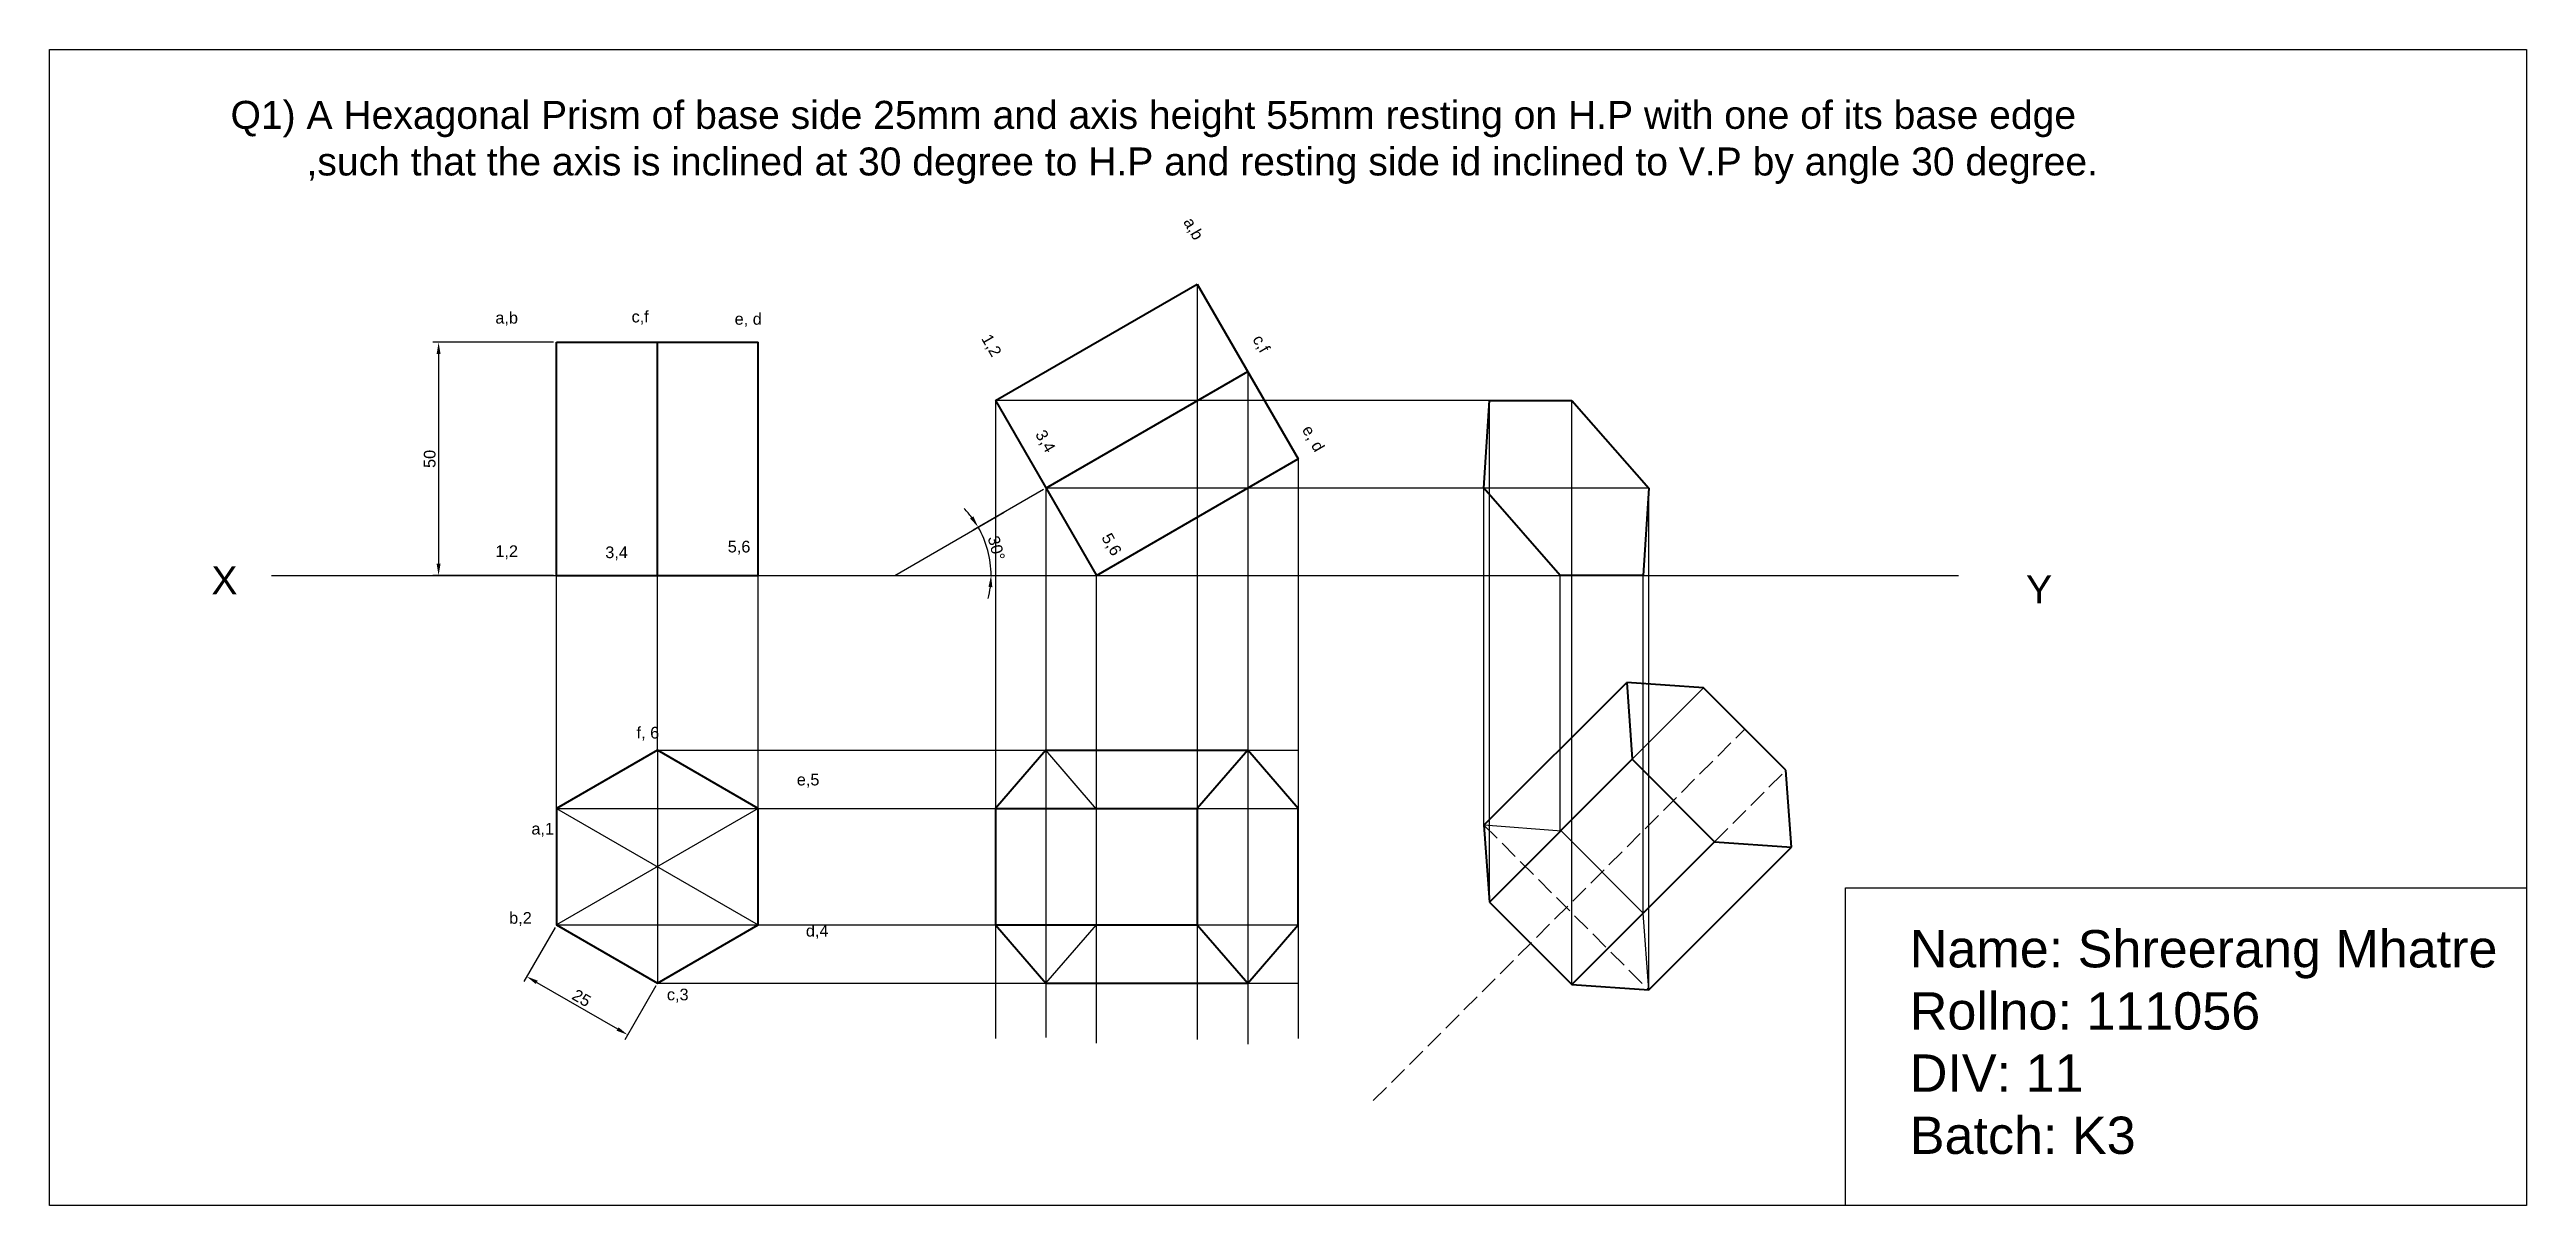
# Model space of a CAD drawing. Header units: millimetres. Extents: x -208 to 324, y 15 to 262.
import ezdxf

# ---------------------------------------------------------------- set-up
doc = ezdxf.new("R2010")
doc.units = ezdxf.units.MM
doc.linetypes.add('JIS_02_4.0', pattern=[5.5, 4, -1.5])
doc.layers.add('Objectlines', color=2, linetype='Continuous')
doc.styles.get("Standard").update_dxf_attribs({"font": 'arial.ttf'})
doc.dimstyles.new('ISO-25', dxfattribs={"dimtxt": 2.5, "dimasz": 2.5, "dimexe": 1.25, "dimexo": 0.625, "dimtad": 1, "dimtxsty": 'Standard', "dimcen": 2.5, "dimadec": 0, "dimazin": 0, "dimtfac": 1, "dimtmove": 0, "dimatfit": 3, "dimfxl": 1, "dimarcsym": 0})

# ---------------------------------------------------------------- blocks, each defined once
blk = doc.blocks.new('*D1')
at = {"color": 0, "lineweight": -2, "transparency": 16777216}
blk.add_line((5.3, 168.12), (-9.77, 159.41), dxfattribs=at)
for start, end in [(36.9197, 43.8394), (0, 30), (346.1606, 353.0803)]:
    blk.add_arc((-26.63, 149.68), 20.71, start, end, dxfattribs=at)
at = {"color": 0, "lineweight": -3, "transparency": 16777216}
for points in [[(-9.72, 162.36), (-10.42, 161.9), (-8.69, 160.04)], [(-6.48, 147.21), (-5.65, 147.16), (-5.92, 149.68)]]:
    blk.add_solid(points, dxfattribs=at)
at = {"layer": 'Defpoints', "color": 0, "lineweight": -3, "transparency": 16777216}
for p in [(49.15, 193.43), (5.85, 168.43), (-160.28, 149.68), (-6.23, 153.28), (201.68, 149.68)]:
    blk.add_point(p, dxfattribs=at)
at = {"color": 0, "transparency": 16777216, "insert": (-4.79, 155.54), "char_height": 2.5, "attachment_point": 5, "rotation": 285}
blk.add_mtext('30°', dxfattribs=at)
blk = doc.blocks.new('*D3')
at = {"color": 0, "lineweight": -2, "transparency": 16777216}
for p, q in [((-99.48, 74.19), (-106.18, 62.57)), ((-103.39, 62.41), (-86.07, 52.41)), ((-77.83, 61.69), (-84.53, 50.07))]:
    blk.add_line(p, q, dxfattribs=at)
at = {"color": 0, "lineweight": -3, "transparency": 16777216}
for points in [[(-103.18, 62.77), (-103.6, 62.05), (-105.56, 63.66)], [(-85.86, 52.77), (-86.28, 52.05), (-83.91, 51.16)]]:
    blk.add_solid(points, dxfattribs=at)
at = {"layer": 'Defpoints', "color": 0, "lineweight": -3, "transparency": 16777216}
for p in [(-99.17, 74.73), (-77.51, 62.23), (-83.91, 51.16)]:
    blk.add_point(p, dxfattribs=at)
at = {"color": 0, "lineweight": -3, "transparency": 16777216, "insert": (-93.78, 59.05), "char_height": 2.5, "attachment_point": 5, "rotation": 330}
blk.add_mtext('25', dxfattribs=at)
blk = doc.blocks.new('*D4')
at = {"color": 0, "lineweight": -2, "transparency": 16777216}
for p, q in [((-99.79, 199.68), (-125.71, 199.68)), ((-124.46, 197.18), (-124.46, 152.18)), ((-99.79, 149.68), (-125.71, 149.68))]:
    blk.add_line(p, q, dxfattribs=at)
at = {"color": 0, "lineweight": -3, "transparency": 16777216}
for points in [[(-124.88, 197.18), (-124.04, 197.18), (-124.46, 199.68)], [(-124.88, 152.18), (-124.04, 152.18), (-124.46, 149.68)]]:
    blk.add_solid(points, dxfattribs=at)
at = {"layer": 'Defpoints', "color": 0, "lineweight": -3, "transparency": 16777216}
for p in [(-99.17, 199.68), (-124.46, 149.68), (-99.17, 149.68)]:
    blk.add_point(p, dxfattribs=at)
at = {"color": 0, "lineweight": -3, "transparency": 16777216, "insert": (-126.36, 174.68), "char_height": 2.5, "attachment_point": 5, "rotation": 90}
blk.add_mtext('50', dxfattribs=at)

msp = doc.modelspace()

# ---------------------------------------------------------------- linework, layer by layer
at = {"color": 1, "lineweight": 40}
for p, q in [((-4.979, 187.183), (38.322, 212.183)), ((38.322, 212.183), (59.972, 174.683)), ((-99.166, 149.683), (-99.166, 199.683)), ((-99.166, 199.683), (-55.864, 199.683)), ((-77.515, 149.683), (-77.515, 199.683)), ((-55.864, 149.683), (-55.864, 199.683)), ((5.846, 168.433), (49.147, 193.433)), ((-4.979, 187.183), (16.671, 149.683)), ((99.835, 168.433), (101.019, 187.183)), ((101.019, 187.183), (118.649, 187.183)), ((118.649, 187.183), (135.191, 168.433)), ((16.671, 149.683), (59.972, 174.683)), ((116.212, 149.683), (99.835, 168.433)), ((135.191, 168.433), (134.006, 149.683)), ((-99.166, 149.683), (-55.864, 149.683)), ((134.006, 149.683), (116.212, 149.683)), ((99.835, 96.134), (130.454, 126.753)), ((146.947, 125.569), (130.454, 126.753)), ((130.454, 126.753), (131.638, 110.259)), ((164.625, 107.891), (146.947, 125.569)), ((5.846, 112.227), (-4.979, 99.727)), ((5.846, 112.227), (49.147, 112.227)), ((49.147, 112.227), (38.322, 99.727)), ((59.972, 99.727), (49.147, 112.227)), ((101.019, 79.641), (131.638, 110.259)), ((131.638, 110.259), (149.316, 92.582)), ((165.809, 91.397), (164.625, 107.891)), ((-4.979, 99.727), (-4.979, 74.727)), ((-4.979, 99.727), (38.322, 99.727)), ((38.322, 99.727), (38.322, 74.727)), ((59.972, 74.727), (59.972, 99.727)), ((99.835, 96.134), (101.019, 79.641)), ((118.697, 61.963), (149.316, 92.582)), ((135.191, 60.779), (165.809, 91.397)), ((149.316, 92.582), (165.809, 91.397)), ((-4.979, 74.727), (5.846, 62.227)), ((-4.979, 74.727), (38.322, 74.727)), ((38.322, 74.727), (49.147, 62.227)), ((49.147, 62.227), (59.972, 74.727)), ((101.019, 79.641), (118.697, 61.963)), ((5.846, 62.227), (49.147, 62.227)), ((118.697, 61.963), (135.191, 60.779))]:
    msp.add_line(p, q, dxfattribs=at)
at = {"color": 2}
for p, q in [((38.322, 212.183), (38.322, 50.121)), ((49.147, 193.433), (49.147, 49.139)), ((-4.979, 187.183), (-4.979, 50.367)), ((101.019, 187.183), (-4.979, 187.183)), ((101.019, 79.641), (101.019, 187.183)), ((118.697, 61.963), (118.649, 187.183)), ((59.972, 174.683), (59.972, 50.367)), ((5.846, 168.433), (5.846, 50.613)), ((135.191, 168.433), (5.846, 168.433)), ((99.835, 96.134), (99.835, 168.433)), ((135.191, 60.779), (135.191, 168.433)), ((-99.166, 99.727), (-99.166, 149.683)), ((-77.515, 112.227), (-77.515, 149.683)), ((-55.864, 99.727), (-55.864, 149.683)), ((16.671, 49.384), (16.671, 149.683)), ((116.212, 94.833), (116.212, 149.683)), ((134.006, 77.272), (134.006, 149.683)), ((-77.515, 112.227), (59.972, 112.227)), ((-99.166, 99.727), (59.972, 99.727)), ((-99.166, 74.727), (59.972, 74.727)), ((-77.515, 62.227), (59.972, 62.227))]:
    msp.add_line(p, q, dxfattribs=at)
for p, q in [((101.019, 187.183), (118.649, 187.183)), ((-26.594, 149.683), (-3.134, 163.249)), ((-160.284, 149.683), (201.676, 149.683)), ((-77.515, 112.227), (-77.515, 62.227)), ((-99.166, 99.727), (-55.864, 74.727)), ((-55.864, 99.727), (-99.166, 74.727))]:
    msp.add_line(p, q)
at = {"lineweight": 25}
for p, q in [((131.638, 110.259), (146.947, 125.569)), ((16.671, 99.534), (5.846, 112.227)), ((16.671, 74.727), (16.671, 99.534)), ((38.322, 99.727), (59.972, 99.727)), ((116.465, 94.813), (99.835, 96.134)), ((134.006, 77.272), (116.465, 94.813)), ((5.846, 62.227), (16.671, 74.727)), ((135.191, 60.779), (134.006, 77.272))]:
    msp.add_line(p, q, dxfattribs=at)
at = {"linetype": 'JIS_02_4.0'}
for p, q in [((76.091, 37.035), (155.786, 116.73)), ((99.835, 96.134), (135.191, 60.779))]:
    msp.add_line(p, q, dxfattribs=at)
at = {"linetype": 'JIS_02_4.0', "lineweight": 25}
for p, q in [((149.316, 92.582), (164.625, 107.891)), ((38.322, 74.727), (59.972, 74.727))]:
    msp.add_line(p, q, dxfattribs=at)
at = {"lineweight": -3}
for points in [[(-207.935, 262.474), (323.506, 262.474), (323.506, 14.561), (-207.935, 14.561)], [(177.394, 82.659), (323.506, 82.659), (323.506, 14.561), (177.394, 14.561)]]:
    msp.add_lwpolyline(points, close=True, dxfattribs=at)
at = {"color": 1, "lineweight": 40}
msp.add_lwpolyline([(-99.166, 99.727), (-99.166, 74.727), (-77.515, 62.227), (-55.864, 74.727), (-55.864, 99.727), (-77.515, 112.227)], close=True, dxfattribs=at)

# ---------------------------------------------------------------- texts
at = {"lineweight": -3, "char_height": 6, "attachment_point": 1}
for s, width, heights, insert in [('Q1) A Hexagonal Prism of base side 25mm and axis height 55mm resting on H.P with one of its base edge\\P       ,such that the axis is inclined at 30 degree to H.P and resting side id inclined to V.P by angle 30 degree.', 482.91618, [66.754], (-169.1, 251.469)), ('\\pxt0;X', 67.26532, [0], (-173.202, 151.641)), ('Y', 82.85662, [0], (216.135, 149.683))]:
    msp.add_mtext_dynamic_manual_height_columns(s, width=width, gutter_width=12.5, heights=heights, dxfattribs=dict(at, insert=insert))
at = {"color": 4, "char_height": 2.5, "attachment_point": 1, "rotation": 300}
for s, width, insert in [('a,b', 13.11173, (37.411, 226.798)), ('1,2 ', 13.11173, (-5.946, 201.765)), ('c,f', 11.54396, (52.238, 201.608)), ('3,4 ', 11.18321, (5.631, 181.223)), ('e, d', 14.49136, (62.866, 182.219)), ('5,6', 6.55291, (19.834, 159.076))]:
    msp.add_mtext_dynamic_manual_height_columns(s, width=width, gutter_width=12.5, heights=[0], dxfattribs=dict(at, insert=insert))
at = {"color": 4, "char_height": 2.5, "attachment_point": 1}
for s, width, insert in [('a,b', 13.11173, (-112.277, 206.202)), ('c,f', 11.54396, (-83.049, 206.448)), ('e, d', 14.49136, (-60.944, 205.957)), ('1,2 ', 13.11173, (-112.277, 156.137)), ('3,4 ', 11.18321, (-88.698, 155.892)), ('5,6', 6.55291, (-62.417, 157.119)), ('f, 6', 13.28045, (-81.979, 117.211)), ('e,5', 14.84286, (-47.606, 107.142)), ('a,1', 8.98383, (-104.551, 96.617)), ('b,2', 12.92908, (-109.321, 77.481)), ('d,4', 12.88985, (-45.653, 74.727)), ('c,3', 9.53838, (-75.479, 61.052))]:
    msp.add_mtext_dynamic_manual_height_columns(s, width=width, gutter_width=12.5, heights=[0], dxfattribs=dict(at, insert=insert))
at = {"layer": 'Objectlines', "insert": (191.203, 73.619), "char_height": 8, "attachment_point": 1}
msp.add_mtext_dynamic_manual_height_columns('{\\C4;Name: Shreerang Mhatre\\PRollno: 111056\\PDIV: 11\\PBatch: K3}', width=235.77307, gutter_width=12.5, heights=[0], dxfattribs=at)

# ---------------------------------------------------------------- dimensions: what is measured, and where the dimension line sits
at = {"color": 3, "lineweight": -3}
dim = msp.add_linear_dim(base=(-124.459, 149.683), p1=(-99.166, 199.683), p2=(-99.166, 149.683), angle=90, dimstyle='ISO-25', dxfattribs=at)
dim.commit()
dim.dimension.update_dxf_attribs({"geometry": '*D4', "text_midpoint": (-126.36, 174.683)})
at = {"color": 3}
dim = msp.add_angular_dim_2l(base=(-6.232, 153.28), line1=((-160.284, 149.683), (201.676, 149.683)), line2=((5.846, 168.433), (49.147, 193.433)), dimstyle='ISO-25', dxfattribs=at)
dim.commit()
dim.dimension.update_dxf_attribs({"geometry": '*D1', "text_midpoint": (-4.786, 155.537)})
at = {"color": 3, "lineweight": -3}
dim = msp.add_aligned_dim(p1=(-99.166, 74.727), p2=(-77.515, 62.227), distance=-12.782, dimstyle='ISO-25', dxfattribs=at)
dim.commit()
dim.dimension.update_dxf_attribs({"geometry": '*D3', "text_midpoint": (-93.781, 59.054)})

doc.saveas('drawing.dxf')
